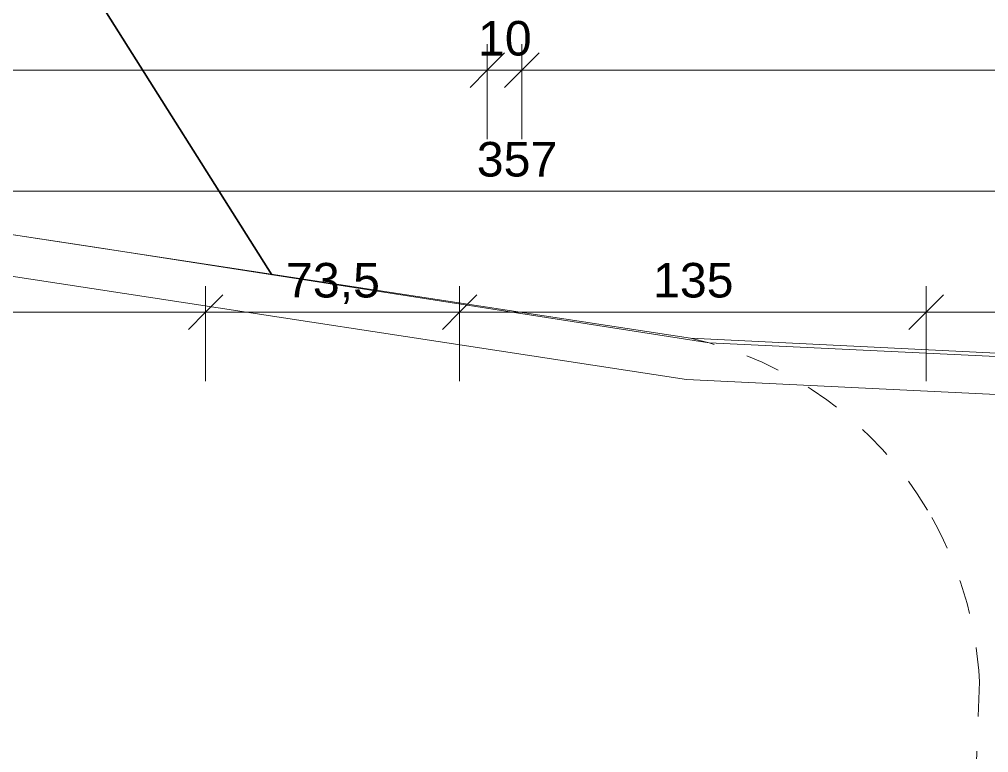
# Model space of a CAD drawing. Header units: metres. Extents: x -2.6 to 53.4, y 58.8 to 100.4.
# Drawn here: x 24.304 to 27.108, y 91.034 to 93.156 of the extents above; entities that cross this region are included whole.
import ezdxf

# ---------------------------------------------------------------- set-up
doc = ezdxf.new("R2010")
doc.units = ezdxf.units.M
doc.linetypes.add('Verdeckt Oben', pattern=[0.00225, 0.0015, -0.00075])
for name, color, linetype, lineweight in [('A-DETL-THIN', 151, 'Continuous', 5), ('A_2D', 7, 'Continuous', 13), ('A_Bemassung-50_', 4, 'Continuous', 9), ('A_Bemassung_', 4, 'Continuous', 9), ('Geländevolumenkörper', 7, 'Continuous', 5), ('Primäre Höhenlinien', 90, 'Continuous', 35)]:
    doc.layers.add(name, color=color, linetype=linetype, lineweight=lineweight)
doc.styles.add('Arial_5', font='arial.ttf', dxfattribs={"height": 0.1})
doc.dimstyles.new('WGA-Bemaßung', dxfattribs={"dimscale": 0.3048, "dimtxt": 0.102026, "dimasz": 0.328084, "dimexe": 0.246063, "dimexo": 0.0625, "dimgap": 0.04101, "dimtad": 1, "dimdec": 1, "dimlfac": 100, "dimrnd": 0.5, "dimdsep": 46, "dimtxsty": 'Arial_5', "dimblk1": 'OBLIQUE', "dimblk2": 'OBLIQUE', "dimsah": 1, "dimcen": 0.09, "dimdle": 0.246063, "dimazin": 2, "dimtfac": 1, "dimtdec": 4, "dimtix": 1, "dimtmove": 0, "dimatfit": 3, "dimfxl": 0.656168, "dimfxlon": 1, "dimtvp": 1, "dimtolj": 1, "dimtzin": 0, "dimarcsym": 2})

# ---------------------------------------------------------------- blocks, each defined once
blk = doc.blocks.new('DIMBLOCK85-263_PP_00EG_BT1')
at = {"layer": 'A_Bemassung-50_', "transparency": 16777216}
for p, q in [((23.9577, 92.6586), (23.9577, 92.7336)), ((27.5277, 92.6586), (27.5277, 92.7336)), ((23.9577, 92.6586), (27.5277, 92.6586)), ((23.9577, 92.6586), (23.9577, 92.4586)), ((27.5277, 92.6586), (27.5277, 92.4586))]:
    blk.add_line(p, q, dxfattribs=at)
at = {"layer": 'A_Bemassung-50_', "lineweight": 35, "transparency": 16777216}
for p, q in [((23.9577, 92.6586), (24.0077, 92.7086)), ((27.5277, 92.6586), (27.5777, 92.7086)), ((23.9577, 92.6586), (23.9077, 92.6086)), ((27.5277, 92.6586), (27.4777, 92.6086))]:
    blk.add_line(p, q, dxfattribs=at)
at = {"layer": 'A_Bemassung-50_', "color": 0, "transparency": 16777216, "insert": (25.6273, 92.8009), "char_height": 0.1, "width": 0.276883, "attachment_point": 1, "line_spacing_factor": 0.941778, "style": 'Arial_5'}
blk.add_mtext('357', dxfattribs=at)
blk = doc.blocks.new('_Oblique')
at = {"color": 0, "linetype": 'ByBlock', "lineweight": -2}
blk.add_line((-0.5, -0.5), (0.5, 0.5), dxfattribs=at)
blk = doc.blocks.new('DIMBLOCK103-263_PP_00EG_BT1')
at = {"layer": 'A_Bemassung-50_', "transparency": 16777216}
for p, q in [((22.3202, 93.0086), (22.3202, 93.0836)), ((25.6577, 93.0086), (25.6577, 93.0836)), ((22.3202, 93.0086), (25.6577, 93.0086)), ((22.3202, 93.0086), (22.3202, 92.8086)), ((25.6577, 93.0086), (25.6577, 92.8086))]:
    blk.add_line(p, q, dxfattribs=at)
at = {"layer": 'A_Bemassung-50_', "lineweight": 35, "transparency": 16777216}
for p, q in [((22.3202, 93.0086), (22.3702, 93.0586)), ((25.6577, 93.0086), (25.7077, 93.0586)), ((22.3202, 93.0086), (22.2702, 92.9586)), ((25.6577, 93.0086), (25.6077, 92.9586))]:
    blk.add_line(p, q, dxfattribs=at)
at = {"layer": 'A_Bemassung-50_', "color": 0, "transparency": 16777216, "insert": (23.8736, 93.1509), "char_height": 0.1, "width": 0.276883, "attachment_point": 1, "line_spacing_factor": 0.941778, "style": 'Arial_5'}
blk.add_mtext('334', dxfattribs=at)
blk = doc.blocks.new('DIMBLOCK104-263_PP_00EG_BT1')
at = {"layer": 'A_Bemassung-50_', "transparency": 16777216}
for p, q in [((25.6577, 93.0086), (25.6577, 93.0836)), ((25.7577, 93.0086), (25.7577, 93.0836)), ((25.6577, 93.0086), (25.7577, 93.0086)), ((25.6577, 93.0086), (25.6577, 92.8086)), ((25.7577, 93.0086), (25.7577, 92.8086))]:
    blk.add_line(p, q, dxfattribs=at)
at = {"layer": 'A_Bemassung-50_', "lineweight": 35, "transparency": 16777216}
for p, q in [((25.6577, 93.0086), (25.7077, 93.0586)), ((25.7577, 93.0086), (25.8077, 93.0586)), ((25.6577, 93.0086), (25.6077, 92.9586)), ((25.7577, 93.0086), (25.7077, 92.9586))]:
    blk.add_line(p, q, dxfattribs=at)
at = {"layer": 'A_Bemassung-50_', "color": 0, "transparency": 16777216, "insert": (25.6308, 93.1509), "char_height": 0.1, "width": 0.184588, "attachment_point": 1, "line_spacing_factor": 0.941778, "style": 'Arial_5'}
blk.add_mtext('10', dxfattribs=at)
blk = doc.blocks.new('DIMBLOCK105-263_PP_00EG_BT1')
at = {"layer": 'A_Bemassung-50_', "transparency": 16777216}
for p, q in [((25.7577, 93.0086), (25.7577, 93.0836)), ((29.2977, 93.0086), (29.2977, 93.0836)), ((25.7577, 93.0086), (29.2977, 93.0086)), ((25.7577, 93.0086), (25.7577, 92.8086)), ((29.2977, 93.0086), (29.2977, 92.8086))]:
    blk.add_line(p, q, dxfattribs=at)
at = {"layer": 'A_Bemassung-50_', "lineweight": 35, "transparency": 16777216}
for p, q in [((25.7577, 93.0086), (25.8077, 93.0586)), ((29.2977, 93.0086), (29.3477, 93.0586)), ((25.7577, 93.0086), (25.7077, 92.9586)), ((29.2977, 93.0086), (29.2477, 92.9586))]:
    blk.add_line(p, q, dxfattribs=at)
at = {"layer": 'A_Bemassung-50_', "color": 0, "transparency": 16777216, "insert": (27.4123, 93.1509), "char_height": 0.1, "width": 0.276883, "attachment_point": 1, "line_spacing_factor": 0.941778, "style": 'Arial_5'}
blk.add_mtext('354', dxfattribs=at)
blk = doc.blocks.new('DIMBLOCK309-263_PP_00EG_BT1')
at = {"layer": 'A_Bemassung-50_', "transparency": 16777216}
for p, q in [((23.0727, 92.3086), (23.0727, 92.3836)), ((24.8427, 92.3086), (24.8427, 92.3836)), ((23.0727, 92.3086), (24.8427, 92.3086)), ((23.0727, 92.3086), (23.0727, 92.1086)), ((24.8427, 92.3086), (24.8427, 92.1086))]:
    blk.add_line(p, q, dxfattribs=at)
at = {"layer": 'A_Bemassung-50_', "lineweight": 35, "transparency": 16777216}
for p, q in [((23.0727, 92.3086), (23.1227, 92.3586)), ((24.8427, 92.3086), (24.8927, 92.3586)), ((23.0727, 92.3086), (23.0227, 92.2586)), ((24.8427, 92.3086), (24.7927, 92.2586))]:
    blk.add_line(p, q, dxfattribs=at)
at = {"layer": 'A_Bemassung-50_', "color": 0, "transparency": 16777216, "insert": (23.8423, 92.4509), "char_height": 0.1, "width": 0.276883, "attachment_point": 1, "line_spacing_factor": 0.941778, "style": 'Arial_5'}
blk.add_mtext('177', dxfattribs=at)
blk = doc.blocks.new('DIMBLOCK310-263_PP_00EG_BT1')
at = {"layer": 'A_Bemassung-50_', "transparency": 16777216}
for p, q in [((24.8427, 92.3086), (24.8427, 92.3836)), ((25.5777, 92.3086), (25.5777, 92.3836)), ((24.8427, 92.3086), (25.5777, 92.3086)), ((24.8427, 92.3086), (24.8427, 92.1086)), ((25.5777, 92.3086), (25.5777, 92.1086))]:
    blk.add_line(p, q, dxfattribs=at)
at = {"layer": 'A_Bemassung-50_', "lineweight": 35, "transparency": 16777216}
for p, q in [((24.8427, 92.3086), (24.8927, 92.3586)), ((25.5777, 92.3086), (25.6277, 92.3586)), ((24.8427, 92.3086), (24.7927, 92.2586)), ((25.5777, 92.3086), (25.5277, 92.2586))]:
    blk.add_line(p, q, dxfattribs=at)
at = {"layer": 'A_Bemassung-50_', "color": 0, "transparency": 16777216, "insert": (25.0752, 92.4509), "char_height": 0.1, "width": 0.323972, "attachment_point": 1, "line_spacing_factor": 0.941778, "style": 'Arial_5'}
blk.add_mtext('73,5', dxfattribs=at)
blk = doc.blocks.new('DIMBLOCK311-263_PP_00EG_BT1')
at = {"layer": 'A_Bemassung-50_', "transparency": 16777216}
for p, q in [((25.5777, 92.3086), (25.5777, 92.3836)), ((26.9277, 92.3086), (26.9277, 92.3836)), ((25.5777, 92.3086), (26.9277, 92.3086)), ((25.5777, 92.3086), (25.5777, 92.1086)), ((26.9277, 92.3086), (26.9277, 92.1086))]:
    blk.add_line(p, q, dxfattribs=at)
at = {"layer": 'A_Bemassung-50_', "lineweight": 35, "transparency": 16777216}
for p, q in [((25.5777, 92.3086), (25.6277, 92.3586)), ((26.9277, 92.3086), (26.9777, 92.3586)), ((25.5777, 92.3086), (25.5277, 92.2586)), ((26.9277, 92.3086), (26.8777, 92.2586))]:
    blk.add_line(p, q, dxfattribs=at)
at = {"layer": 'A_Bemassung-50_', "color": 0, "transparency": 16777216, "insert": (26.1373, 92.4509), "char_height": 0.1, "width": 0.276883, "attachment_point": 1, "line_spacing_factor": 0.941778, "style": 'Arial_5'}
blk.add_mtext('135', dxfattribs=at)
blk = doc.blocks.new('DIMBLOCK312-263_PP_00EG_BT1')
at = {"layer": 'A_Bemassung-50_', "transparency": 16777216}
for p, q in [((26.9277, 92.3086), (26.9277, 92.3836)), ((28.1277, 92.3086), (28.1277, 92.3836)), ((26.9277, 92.3086), (28.1277, 92.3086)), ((26.9277, 92.3086), (26.9277, 92.1086)), ((28.1277, 92.3086), (28.1277, 92.1086))]:
    blk.add_line(p, q, dxfattribs=at)
at = {"layer": 'A_Bemassung-50_', "lineweight": 35, "transparency": 16777216}
for p, q in [((26.9277, 92.3086), (26.9777, 92.3586)), ((28.1277, 92.3086), (28.1777, 92.3586)), ((26.9277, 92.3086), (26.8777, 92.2586)), ((28.1277, 92.3086), (28.0777, 92.2586))]:
    blk.add_line(p, q, dxfattribs=at)
at = {"layer": 'A_Bemassung-50_', "color": 0, "transparency": 16777216, "insert": (27.4123, 92.4509), "char_height": 0.1, "width": 0.276883, "attachment_point": 1, "line_spacing_factor": 0.941778, "style": 'Arial_5'}
blk.add_mtext('120', dxfattribs=at)

msp = doc.modelspace()

# ---------------------------------------------------------------- linework, layer by layer
at = {"layer": 'A-DETL-THIN'}
for p, q in [((-0.6808, 96.3503), (26.246, 92.2328)), ((26.246, 92.2328), (44.3033, 91.3617))]:
    msp.add_line(p, q, dxfattribs=at)
at = {"layer": 'A_2D', "linetype": 'Verdeckt Oben', "lineweight": 5}
msp.add_line((27.0818, 91.2386), (27.0526, 90.4359), dxfattribs=at)
for start, end in [(30.82, 77.294), (2.8077, 30.82)]:
    msp.add_arc((26.01, 91.1861), 1.0731, start, end, dxfattribs=at)
at = {"layer": 'Geländevolumenkörper', "color": 250}
for p, q in [((-0.6995, 96.2318), (26.234, 92.1133)), ((24.5224, 92.4964), (13.0389, 94.2524)), ((26.2996, 92.2194), (24.5224, 92.4964)), ((42.2764, 91.4583), (26.2996, 92.2194)), ((26.234, 92.1133), (44.2778, 91.2427))]:
    msp.add_line(p, q, dxfattribs=at)
at = {"layer": 'Primäre Höhenlinien'}
msp.add_line((24.5277, 93.2202), (25.0339, 92.4167), dxfattribs=at)

# ---------------------------------------------------------------- dimensions: what is measured, and where the dimension line sits
at = {"layer": 'A_Bemassung_'}
for base, p1, p2, override, picture, middle in [((25.6576682485, 93.0086258398), (22.3201682485, 92.8086258398), (25.6576682485, 92.8086258398), {"dimpost": '<>', "dimfxl": 3.3375}, 'DIMBLOCK103-263_PP_00EG_BT1', (23.9889182485, 93.0722172453)), ((25.7577, 93.0086), (25.6577, 92.8086), (25.7577, 92.8086), {"dimpost": '<>', "dimfxl": 0.1}, 'DIMBLOCK104-263_PP_00EG_BT1', (25.7077, 93.0722)), ((29.2977, 93.0086), (25.7577, 92.8086), (29.2977, 92.8086), {"dimpost": '<>', "dimfxl": 3.54}, 'DIMBLOCK105-263_PP_00EG_BT1', (27.5277, 93.0722)), ((27.5277, 92.6586), (23.9577, 92.4586), (27.5277, 92.4586), {"dimpost": '<>', "dimfxl": 3.57}, 'DIMBLOCK85-263_PP_00EG_BT1', (25.7427, 92.7222)), ((24.8427, 92.3086), (23.0727, 92.1086), (24.8427, 92.1086), {"dimpost": '<>', "dimfxl": 1.77}, 'DIMBLOCK309-263_PP_00EG_BT1', (23.9577, 92.3713)), ((25.5777, 92.3086), (24.8427, 92.1086), (25.5777, 92.1086), {"dimpost": '<>', "dimfxl": 0.735}, 'DIMBLOCK310-263_PP_00EG_BT1', (25.2102, 92.3722)), ((26.9277, 92.3086), (25.5777, 92.1086), (26.9277, 92.1086), {"dimpost": '<>', "dimfxl": 1.35}, 'DIMBLOCK311-263_PP_00EG_BT1', (26.2527, 92.3722)), ((28.1277, 92.3086), (26.9277, 92.1086), (28.1277, 92.1086), {"dimpost": '<>', "dimfxl": 1.2}, 'DIMBLOCK312-263_PP_00EG_BT1', (27.5277, 92.3722))]:
    dim = msp.add_linear_dim(base=base, p1=p1, p2=p2, dimstyle='WGA-Bemaßung', override=override, dxfattribs=at)
    dim.commit()
    dim.dimension.update_dxf_attribs({"geometry": picture, "text_midpoint": middle})

doc.saveas('drawing.dxf')
